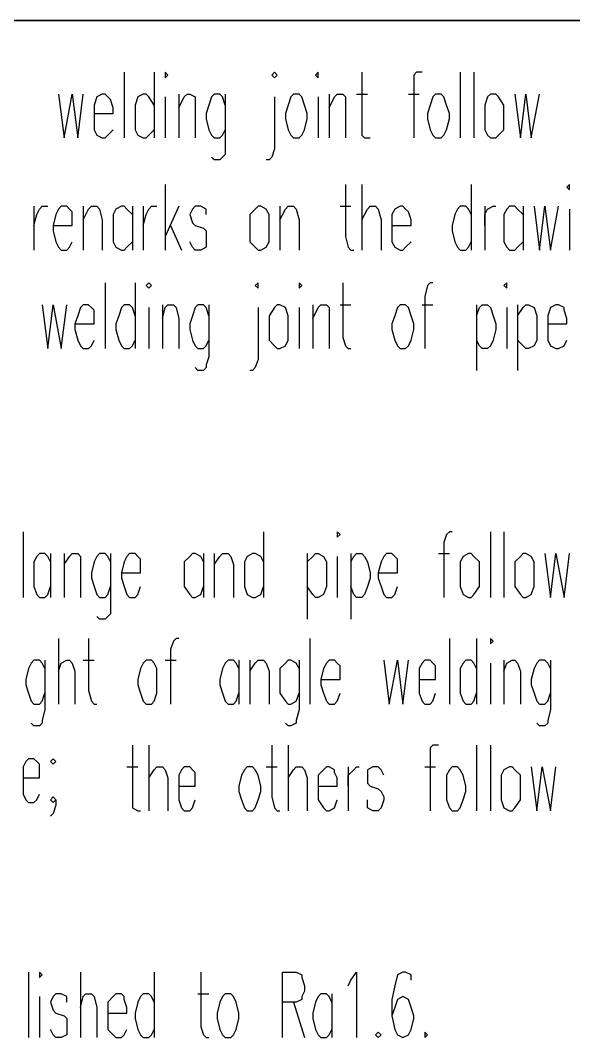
# Model space of a CAD drawing. Extents: x 0.28 to 3.47, y 0.29 to 4.81.
# Drawn here: x 3.136 to 3.271, y 4.292 to 4.54 of the extents above; entities that cross this region are included whole.
import ezdxf

# ---------------------------------------------------------------- set-up
doc = ezdxf.new("R2010")
doc.units = 0
doc.header["$MEASUREMENT"] = 0
doc.linetypes.add('AUSGEZOGEN', pattern=[0])
doc.layers.get('0').update_dxf_attribs({"linetype": 'AUSGEZOGEN'})

msp = doc.modelspace()

# ---------------------------------------------------------------- linework, layer by layer
for points in [[(2.93667, 4.54), (3.42067, 4.54), (3.42067, 4.54), (2.93667, 4.54), (2.93667, 4.54)], [(3.16133, 4.52733), (3.16133, 4.51133)], [(3.16867, 4.52733), (3.16867, 4.51133)], [(3.17133, 4.52667), (3.17133, 4.526), (3.17133, 4.526), (3.172, 4.52667), (3.172, 4.52667), (3.17133, 4.52733), (3.17133, 4.52733), (3.17133, 4.52667), (3.17133, 4.52667)], [(3.19733, 4.52667), (3.198, 4.526), (3.198, 4.526), (3.19867, 4.52667), (3.19867, 4.52667), (3.198, 4.52733), (3.198, 4.52733), (3.19733, 4.52667), (3.19733, 4.52667)], [(3.208, 4.52667), (3.20867, 4.526), (3.20867, 4.526), (3.20867, 4.52733), (3.20867, 4.52733), (3.208, 4.52667), (3.208, 4.52667)], [(3.21933, 4.52733), (3.21933, 4.512), (3.21933, 4.512), (3.22, 4.51133), (3.22, 4.51133), (3.22133, 4.51133)], [(3.234, 4.52733), (3.23267, 4.52733), (3.23267, 4.52733), (3.232, 4.52667), (3.232, 4.52667), (3.232, 4.51133)], [(3.24333, 4.52733), (3.24333, 4.51133)], [(3.24667, 4.52733), (3.24667, 4.51133)], [(3.14533, 4.522), (3.14667, 4.51133), (3.14667, 4.51133), (3.14867, 4.522), (3.14867, 4.522), (3.15, 4.51133), (3.15, 4.51133), (3.15133, 4.522)], [(3.154, 4.51733), (3.15867, 4.51733), (3.15867, 4.51733), (3.15867, 4.51867), (3.15867, 4.51867), (3.158, 4.52067), (3.158, 4.52067), (3.15733, 4.52133), (3.15733, 4.52133), (3.15667, 4.522), (3.15667, 4.522), (3.156, 4.522), (3.156, 4.522), (3.15467, 4.52133), (3.15467, 4.52133), (3.154, 4.51933), (3.154, 4.51933), (3.154, 4.51333), (3.154, 4.51333), (3.15467, 4.512), (3.15467, 4.512), (3.156, 4.51133), (3.156, 4.51133), (3.15667, 4.51133), (3.15667, 4.51133), (3.15733, 4.512), (3.15733, 4.512), (3.15867, 4.51333)], [(3.16867, 4.51933), (3.16733, 4.52133), (3.16733, 4.52133), (3.16667, 4.522), (3.16667, 4.522), (3.166, 4.522), (3.166, 4.522), (3.16467, 4.52133), (3.16467, 4.52133), (3.164, 4.51933), (3.164, 4.51933), (3.164, 4.51333), (3.164, 4.51333), (3.16467, 4.512), (3.16467, 4.512), (3.166, 4.51133), (3.166, 4.51133), (3.16667, 4.51133), (3.16667, 4.51133), (3.16733, 4.512), (3.16733, 4.512), (3.16867, 4.51333)], [(3.17133, 4.52133), (3.17133, 4.51133)], [(3.17467, 4.522), (3.17467, 4.51133)], [(3.17467, 4.51867), (3.176, 4.52133), (3.176, 4.52133), (3.17667, 4.522), (3.17667, 4.522), (3.17733, 4.522), (3.17733, 4.522), (3.17867, 4.52133), (3.17867, 4.52133), (3.17867, 4.51133)], [(3.186, 4.51933), (3.18533, 4.52133), (3.18533, 4.52133), (3.18467, 4.522), (3.18467, 4.522), (3.18333, 4.522), (3.18333, 4.522), (3.18267, 4.52133), (3.18267, 4.52133), (3.182, 4.51933), (3.182, 4.51933), (3.18133, 4.51733), (3.18133, 4.51733), (3.18133, 4.516), (3.18133, 4.516), (3.182, 4.51333), (3.182, 4.51333), (3.18267, 4.512), (3.18267, 4.512), (3.18333, 4.51133), (3.18333, 4.51133), (3.18467, 4.51133), (3.18467, 4.51133), (3.18533, 4.512), (3.18533, 4.512), (3.186, 4.51333)], [(3.186, 4.522), (3.186, 4.50733), (3.186, 4.50733), (3.18533, 4.50667), (3.18533, 4.50667), (3.18467, 4.506), (3.18467, 4.506), (3.18333, 4.506), (3.18333, 4.506), (3.18267, 4.50667)], [(3.198, 4.52133), (3.198, 4.50867), (3.198, 4.50867), (3.19733, 4.50667), (3.19733, 4.50667), (3.19667, 4.506), (3.19667, 4.506), (3.196, 4.506)], [(3.20267, 4.522), (3.202, 4.52133), (3.202, 4.52133), (3.20133, 4.51933), (3.20133, 4.51933), (3.20067, 4.51733), (3.20067, 4.51733), (3.20067, 4.516), (3.20067, 4.516), (3.20133, 4.51333), (3.20133, 4.51333), (3.202, 4.512), (3.202, 4.512), (3.20267, 4.51133), (3.20267, 4.51133), (3.204, 4.51133), (3.204, 4.51133), (3.20467, 4.512), (3.20467, 4.512), (3.20533, 4.51333), (3.20533, 4.51333), (3.206, 4.516), (3.206, 4.516), (3.206, 4.51733), (3.206, 4.51733), (3.20533, 4.51933), (3.20533, 4.51933), (3.20467, 4.52133), (3.20467, 4.52133), (3.204, 4.522), (3.204, 4.522), (3.20267, 4.522), (3.20267, 4.522)], [(3.20867, 4.52133), (3.20867, 4.51133)], [(3.21133, 4.522), (3.21133, 4.51133)], [(3.21133, 4.51867), (3.21267, 4.52133), (3.21267, 4.52133), (3.21333, 4.522), (3.21333, 4.522), (3.21467, 4.522), (3.21467, 4.522), (3.21533, 4.52133), (3.21533, 4.52133), (3.21533, 4.51133)], [(3.218, 4.522), (3.22067, 4.522)], [(3.23067, 4.522), (3.23333, 4.522)], [(3.23733, 4.522), (3.23667, 4.52133), (3.23667, 4.52133), (3.236, 4.51933), (3.236, 4.51933), (3.23533, 4.51733), (3.23533, 4.51733), (3.23533, 4.516), (3.23533, 4.516), (3.236, 4.51333), (3.236, 4.51333), (3.23667, 4.512), (3.23667, 4.512), (3.23733, 4.51133), (3.23733, 4.51133), (3.23867, 4.51133), (3.23867, 4.51133), (3.23933, 4.512), (3.23933, 4.512), (3.24, 4.51333), (3.24, 4.51333), (3.24067, 4.516), (3.24067, 4.516), (3.24067, 4.51733), (3.24067, 4.51733), (3.24, 4.51933), (3.24, 4.51933), (3.23933, 4.52133), (3.23933, 4.52133), (3.23867, 4.522), (3.23867, 4.522), (3.23733, 4.522), (3.23733, 4.522)], [(3.25067, 4.522), (3.25, 4.52133), (3.25, 4.52133), (3.24933, 4.51933), (3.24933, 4.51933), (3.24933, 4.51333), (3.24933, 4.51333), (3.25, 4.512), (3.25, 4.512), (3.25067, 4.51133), (3.25067, 4.51133), (3.252, 4.51133), (3.252, 4.51133), (3.25267, 4.512), (3.25267, 4.512), (3.254, 4.51333), (3.254, 4.51333), (3.254, 4.51933), (3.254, 4.51933), (3.25267, 4.52133), (3.25267, 4.52133), (3.252, 4.522), (3.252, 4.522), (3.25067, 4.522), (3.25067, 4.522)], [(3.25667, 4.522), (3.258, 4.51133), (3.258, 4.51133), (3.25933, 4.522), (3.25933, 4.522), (3.26067, 4.51133), (3.26067, 4.51133), (3.26267, 4.522)], [(3.17133, 4.5), (3.17133, 4.484)], [(3.21533, 4.5), (3.21533, 4.48733), (3.21533, 4.48733), (3.216, 4.48467), (3.216, 4.48467), (3.21667, 4.484), (3.21667, 4.484), (3.21733, 4.484)], [(3.21933, 4.5), (3.21933, 4.484)], [(3.246, 4.5), (3.246, 4.484)], [(3.26933, 4.49933), (3.27, 4.49867), (3.27, 4.49867), (3.27, 4.5), (3.27, 4.5), (3.26933, 4.49933), (3.26933, 4.49933)], [(3.13933, 4.49467), (3.13933, 4.484)], [(3.13933, 4.49), (3.14, 4.49267), (3.14, 4.49267), (3.14067, 4.494), (3.14067, 4.494), (3.14133, 4.49467), (3.14133, 4.49467), (3.14267, 4.49467)], [(3.144, 4.49), (3.14867, 4.49), (3.14867, 4.49), (3.14867, 4.49133), (3.14867, 4.49133), (3.14867, 4.49333), (3.14867, 4.49333), (3.148, 4.494), (3.148, 4.494), (3.14733, 4.49467), (3.14733, 4.49467), (3.146, 4.49467), (3.146, 4.49467), (3.14533, 4.494), (3.14533, 4.494), (3.14467, 4.49267), (3.14467, 4.49267), (3.144, 4.49), (3.144, 4.49), (3.144, 4.48867), (3.144, 4.48867), (3.14467, 4.486), (3.14467, 4.486), (3.14533, 4.48467), (3.14533, 4.48467), (3.146, 4.484), (3.146, 4.484), (3.14733, 4.484), (3.14733, 4.484), (3.148, 4.48467), (3.148, 4.48467), (3.14867, 4.486)], [(3.15133, 4.49467), (3.15133, 4.484)], [(3.15133, 4.49133), (3.15267, 4.494), (3.15267, 4.494), (3.15333, 4.49467), (3.15333, 4.49467), (3.15467, 4.49467), (3.15467, 4.49467), (3.15533, 4.494), (3.15533, 4.494), (3.156, 4.49133), (3.156, 4.49133), (3.156, 4.484)], [(3.16333, 4.49267), (3.162, 4.494), (3.162, 4.494), (3.16133, 4.49467), (3.16133, 4.49467), (3.16067, 4.49467), (3.16067, 4.49467), (3.15933, 4.494), (3.15933, 4.494), (3.15867, 4.49267), (3.15867, 4.49267), (3.15867, 4.486), (3.15867, 4.486), (3.15933, 4.48467), (3.15933, 4.48467), (3.16067, 4.484), (3.16067, 4.484), (3.16133, 4.484), (3.16133, 4.484), (3.162, 4.48467), (3.162, 4.48467), (3.16333, 4.486)], [(3.16333, 4.49467), (3.16333, 4.484)], [(3.166, 4.49467), (3.166, 4.484)], [(3.166, 4.49), (3.16667, 4.49267), (3.16667, 4.49267), (3.16733, 4.494), (3.16733, 4.494), (3.168, 4.49467), (3.168, 4.49467), (3.16933, 4.49467)], [(3.17467, 4.49467), (3.17133, 4.48733)], [(3.18133, 4.49267), (3.18133, 4.494), (3.18133, 4.494), (3.18, 4.49467), (3.18, 4.49467), (3.17867, 4.49467), (3.17867, 4.49467), (3.178, 4.494), (3.178, 4.494), (3.17733, 4.49267), (3.17733, 4.49267), (3.178, 4.49067), (3.178, 4.49067), (3.17867, 4.49), (3.17867, 4.49), (3.18067, 4.48933), (3.18067, 4.48933), (3.18133, 4.48867), (3.18133, 4.48867), (3.18133, 4.48467), (3.18133, 4.48467), (3.18, 4.484), (3.18, 4.484), (3.17867, 4.484), (3.17867, 4.484), (3.178, 4.48467), (3.178, 4.48467), (3.17733, 4.486)], [(3.194, 4.49467), (3.19333, 4.494), (3.19333, 4.494), (3.192, 4.49267), (3.192, 4.49267), (3.192, 4.486), (3.192, 4.486), (3.19333, 4.48467), (3.19333, 4.48467), (3.194, 4.484), (3.194, 4.484), (3.19467, 4.484), (3.19467, 4.484), (3.196, 4.48467), (3.196, 4.48467), (3.19667, 4.486), (3.19667, 4.486), (3.19667, 4.49267), (3.19667, 4.49267), (3.196, 4.494), (3.196, 4.494), (3.19467, 4.49467), (3.19467, 4.49467), (3.194, 4.49467), (3.194, 4.49467)], [(3.19933, 4.49467), (3.19933, 4.484)], [(3.19933, 4.49133), (3.20067, 4.494), (3.20067, 4.494), (3.20133, 4.49467), (3.20133, 4.49467), (3.20267, 4.49467), (3.20267, 4.49467), (3.20333, 4.494), (3.20333, 4.494), (3.204, 4.49133), (3.204, 4.49133), (3.204, 4.484)], [(3.214, 4.49467), (3.21667, 4.49467)], [(3.21933, 4.49133), (3.22067, 4.494), (3.22067, 4.494), (3.22133, 4.49467), (3.22133, 4.49467), (3.22267, 4.49467), (3.22267, 4.49467), (3.22333, 4.494), (3.22333, 4.494), (3.224, 4.49133), (3.224, 4.49133), (3.224, 4.484)], [(3.22667, 4.49), (3.23133, 4.49), (3.23133, 4.49), (3.23133, 4.49133), (3.23133, 4.49133), (3.23067, 4.49333), (3.23067, 4.49333), (3.23, 4.494), (3.23, 4.494), (3.22933, 4.49467), (3.22933, 4.49467), (3.22867, 4.49467), (3.22867, 4.49467), (3.22733, 4.494), (3.22733, 4.494), (3.22667, 4.49267), (3.22667, 4.49267), (3.22667, 4.486), (3.22667, 4.486), (3.22733, 4.48467), (3.22733, 4.48467), (3.22867, 4.484), (3.22867, 4.484), (3.22933, 4.484), (3.22933, 4.484), (3.23, 4.48467), (3.23, 4.48467), (3.23133, 4.486)], [(3.246, 4.49267), (3.24533, 4.494), (3.24533, 4.494), (3.24467, 4.49467), (3.24467, 4.49467), (3.24333, 4.49467), (3.24333, 4.49467), (3.24267, 4.494), (3.24267, 4.494), (3.242, 4.49267), (3.242, 4.49267), (3.24133, 4.49), (3.24133, 4.49), (3.24133, 4.48867), (3.24133, 4.48867), (3.242, 4.486), (3.242, 4.486), (3.24267, 4.48467), (3.24267, 4.48467), (3.24333, 4.484), (3.24333, 4.484), (3.24467, 4.484), (3.24467, 4.484), (3.24533, 4.48467), (3.24533, 4.48467), (3.246, 4.486)], [(3.24933, 4.49467), (3.24933, 4.484)], [(3.24933, 4.49), (3.24933, 4.49267), (3.24933, 4.49267), (3.25, 4.494), (3.25, 4.494), (3.25133, 4.49467), (3.25133, 4.49467), (3.252, 4.49467)], [(3.25867, 4.49267), (3.25733, 4.494), (3.25733, 4.494), (3.25667, 4.49467), (3.25667, 4.49467), (3.25533, 4.49467), (3.25533, 4.49467), (3.25467, 4.494), (3.25467, 4.494), (3.254, 4.49267), (3.254, 4.49267), (3.254, 4.486), (3.254, 4.486), (3.25467, 4.48467), (3.25467, 4.48467), (3.25533, 4.484), (3.25533, 4.484), (3.25667, 4.484), (3.25667, 4.484), (3.25733, 4.48467), (3.25733, 4.48467), (3.25867, 4.486)], [(3.25867, 4.49467), (3.25867, 4.484)], [(3.26133, 4.49467), (3.26267, 4.484), (3.26267, 4.484), (3.264, 4.49467), (3.264, 4.49467), (3.26533, 4.484), (3.26533, 4.484), (3.26733, 4.49467)], [(3.27, 4.494), (3.27, 4.484)], [(3.17267, 4.49), (3.17533, 4.484)], [(3.15667, 4.476), (3.15667, 4.46)], [(3.164, 4.476), (3.164, 4.46)], [(3.16667, 4.47533), (3.16733, 4.47467), (3.16733, 4.47467), (3.168, 4.47533), (3.168, 4.47533), (3.16733, 4.476), (3.16733, 4.476), (3.16667, 4.47533), (3.16667, 4.47533)], [(3.19333, 4.47533), (3.194, 4.47467), (3.194, 4.47467), (3.194, 4.476), (3.194, 4.476), (3.19333, 4.47533), (3.19333, 4.47533)], [(3.204, 4.47533), (3.204, 4.47467), (3.204, 4.47467), (3.20467, 4.47533), (3.20467, 4.47533), (3.204, 4.476), (3.204, 4.476), (3.204, 4.47533), (3.204, 4.47533)], [(3.21467, 4.476), (3.21467, 4.46267), (3.21467, 4.46267), (3.21533, 4.46067), (3.21533, 4.46067), (3.216, 4.46), (3.216, 4.46), (3.21667, 4.46)], [(3.23667, 4.476), (3.236, 4.476), (3.236, 4.476), (3.23533, 4.47533), (3.23533, 4.47533), (3.23467, 4.47267), (3.23467, 4.47267), (3.23467, 4.46)], [(3.254, 4.47533), (3.25467, 4.47467), (3.25467, 4.47467), (3.25467, 4.476), (3.25467, 4.476), (3.254, 4.47533), (3.254, 4.47533)], [(3.14133, 4.47067), (3.14267, 4.46), (3.14267, 4.46), (3.144, 4.47067), (3.144, 4.47067), (3.146, 4.46), (3.146, 4.46), (3.14733, 4.47067)], [(3.14933, 4.466), (3.154, 4.466), (3.154, 4.466), (3.154, 4.46733), (3.154, 4.46733), (3.154, 4.46933), (3.154, 4.46933), (3.15333, 4.47), (3.15333, 4.47), (3.15267, 4.47067), (3.15267, 4.47067), (3.15133, 4.47067), (3.15133, 4.47067), (3.15067, 4.47), (3.15067, 4.47), (3.15, 4.468), (3.15, 4.468), (3.14933, 4.466), (3.14933, 4.466), (3.14933, 4.46467), (3.14933, 4.46467), (3.15, 4.462), (3.15, 4.462), (3.15067, 4.46067), (3.15067, 4.46067), (3.15133, 4.46), (3.15133, 4.46), (3.15267, 4.46), (3.15267, 4.46), (3.15333, 4.46067), (3.15333, 4.46067), (3.154, 4.462)], [(3.164, 4.468), (3.16333, 4.47), (3.16333, 4.47), (3.16267, 4.47067), (3.16267, 4.47067), (3.16133, 4.47067), (3.16133, 4.47067), (3.16067, 4.47), (3.16067, 4.47), (3.16, 4.468), (3.16, 4.468), (3.15933, 4.466), (3.15933, 4.466), (3.15933, 4.46467), (3.15933, 4.46467), (3.16, 4.462), (3.16, 4.462), (3.16067, 4.46067), (3.16067, 4.46067), (3.16133, 4.46), (3.16133, 4.46), (3.16267, 4.46), (3.16267, 4.46), (3.16333, 4.46067), (3.16333, 4.46067), (3.164, 4.462)], [(3.16733, 4.47), (3.16733, 4.46)], [(3.17067, 4.47067), (3.17067, 4.46)], [(3.17067, 4.46733), (3.17133, 4.47), (3.17133, 4.47), (3.172, 4.47067), (3.172, 4.47067), (3.17333, 4.47067), (3.17333, 4.47067), (3.174, 4.47), (3.174, 4.47), (3.17467, 4.46733), (3.17467, 4.46733), (3.17467, 4.46)], [(3.182, 4.468), (3.18133, 4.47), (3.18133, 4.47), (3.18067, 4.47067), (3.18067, 4.47067), (3.17933, 4.47067), (3.17933, 4.47067), (3.17867, 4.47), (3.17867, 4.47), (3.178, 4.468), (3.178, 4.468), (3.17733, 4.466), (3.17733, 4.466), (3.17733, 4.46467), (3.17733, 4.46467), (3.178, 4.462), (3.178, 4.462), (3.17867, 4.46067), (3.17867, 4.46067), (3.17933, 4.46), (3.17933, 4.46), (3.18067, 4.46), (3.18067, 4.46), (3.18133, 4.46067), (3.18133, 4.46067), (3.182, 4.462)], [(3.182, 4.47067), (3.182, 4.458), (3.182, 4.458), (3.18133, 4.456), (3.18133, 4.456), (3.18133, 4.45533), (3.18133, 4.45533), (3.18067, 4.45467), (3.18067, 4.45467), (3.17933, 4.45467), (3.17933, 4.45467), (3.17867, 4.45533)], [(3.194, 4.47), (3.194, 4.45733), (3.194, 4.45733), (3.19333, 4.45533), (3.19333, 4.45533), (3.19267, 4.45467), (3.19267, 4.45467), (3.192, 4.45467)], [(3.19867, 4.47067), (3.198, 4.47), (3.198, 4.47), (3.19667, 4.468), (3.19667, 4.468), (3.19667, 4.462), (3.19667, 4.462), (3.198, 4.46067), (3.198, 4.46067), (3.19867, 4.46), (3.19867, 4.46), (3.19933, 4.46), (3.19933, 4.46), (3.20067, 4.46067), (3.20067, 4.46067), (3.20133, 4.462), (3.20133, 4.462), (3.20133, 4.468), (3.20133, 4.468), (3.20067, 4.47), (3.20067, 4.47), (3.19933, 4.47067), (3.19933, 4.47067), (3.19867, 4.47067), (3.19867, 4.47067)], [(3.204, 4.47), (3.204, 4.46)], [(3.20733, 4.47067), (3.20733, 4.46)], [(3.20733, 4.46733), (3.20867, 4.47), (3.20867, 4.47), (3.20933, 4.47067), (3.20933, 4.47067), (3.21067, 4.47067), (3.21067, 4.47067), (3.21133, 4.47), (3.21133, 4.47), (3.21133, 4.46)], [(3.214, 4.47067), (3.21667, 4.47067)], [(3.22867, 4.47067), (3.228, 4.47), (3.228, 4.47), (3.22733, 4.468), (3.22733, 4.468), (3.22667, 4.466), (3.22667, 4.466), (3.22667, 4.46467), (3.22667, 4.46467), (3.22733, 4.462), (3.22733, 4.462), (3.228, 4.46067), (3.228, 4.46067), (3.22867, 4.46), (3.22867, 4.46), (3.23, 4.46), (3.23, 4.46), (3.23067, 4.46067), (3.23067, 4.46067), (3.23133, 4.462), (3.23133, 4.462), (3.232, 4.46467), (3.232, 4.46467), (3.232, 4.466), (3.232, 4.466), (3.23133, 4.468), (3.23133, 4.468), (3.23067, 4.47), (3.23067, 4.47), (3.23, 4.47067), (3.23, 4.47067), (3.22867, 4.47067), (3.22867, 4.47067)], [(3.234, 4.47067), (3.23667, 4.47067)], [(3.24733, 4.47067), (3.24733, 4.45467)], [(3.24733, 4.468), (3.248, 4.47), (3.248, 4.47), (3.24867, 4.47067), (3.24867, 4.47067), (3.25, 4.47067), (3.25, 4.47067), (3.25067, 4.47), (3.25067, 4.47), (3.25133, 4.468), (3.25133, 4.468), (3.252, 4.466), (3.252, 4.466), (3.252, 4.46467), (3.252, 4.46467), (3.25133, 4.462), (3.25133, 4.462), (3.25067, 4.46067), (3.25067, 4.46067), (3.25, 4.46), (3.25, 4.46), (3.24867, 4.46), (3.24867, 4.46), (3.248, 4.46067), (3.248, 4.46067), (3.24733, 4.462)], [(3.25467, 4.47), (3.25467, 4.46)], [(3.25733, 4.47067), (3.25733, 4.45467)], [(3.25733, 4.468), (3.25867, 4.47), (3.25867, 4.47), (3.25933, 4.47067), (3.25933, 4.47067), (3.26, 4.47067), (3.26, 4.47067), (3.26133, 4.47), (3.26133, 4.47), (3.262, 4.468), (3.262, 4.468), (3.262, 4.462), (3.262, 4.462), (3.26133, 4.46067), (3.26133, 4.46067), (3.26, 4.46), (3.26, 4.46), (3.25933, 4.46), (3.25933, 4.46), (3.25867, 4.46067), (3.25867, 4.46067), (3.25733, 4.462)], [(3.26467, 4.466), (3.26933, 4.466), (3.26933, 4.466), (3.26933, 4.46733), (3.26933, 4.46733), (3.26867, 4.46933), (3.26867, 4.46933), (3.26867, 4.47), (3.26867, 4.47), (3.26733, 4.47067), (3.26733, 4.47067), (3.26667, 4.47067), (3.26667, 4.47067), (3.26533, 4.47), (3.26533, 4.47), (3.26467, 4.468), (3.26467, 4.468), (3.26467, 4.462), (3.26467, 4.462), (3.26533, 4.46067), (3.26533, 4.46067), (3.26667, 4.46), (3.26667, 4.46), (3.26733, 4.46), (3.26733, 4.46), (3.26867, 4.46067), (3.26867, 4.46067), (3.26933, 4.462)], [(3.13667, 4.41533), (3.13667, 4.39933)], [(3.19533, 4.41533), (3.19533, 4.39933)], [(3.21333, 4.41467), (3.21333, 4.414), (3.21333, 4.414), (3.214, 4.41467), (3.214, 4.41467), (3.21333, 4.41533), (3.21333, 4.41533), (3.21333, 4.41467), (3.21333, 4.41467)], [(3.24133, 4.41533), (3.24067, 4.41533), (3.24067, 4.41533), (3.24, 4.41467), (3.24, 4.41467), (3.23933, 4.41267), (3.23933, 4.41267), (3.23933, 4.39933)], [(3.25067, 4.41533), (3.25067, 4.39933)], [(3.254, 4.41533), (3.254, 4.39933)], [(3.14333, 4.408), (3.14267, 4.40933), (3.14267, 4.40933), (3.142, 4.41), (3.142, 4.41), (3.14067, 4.41), (3.14067, 4.41), (3.14, 4.40933), (3.14, 4.40933), (3.13933, 4.408), (3.13933, 4.408), (3.13933, 4.402), (3.13933, 4.402), (3.14, 4.4), (3.14, 4.4), (3.14067, 4.39933), (3.14067, 4.39933), (3.142, 4.39933), (3.142, 4.39933), (3.14267, 4.4), (3.14267, 4.4), (3.14333, 4.402)], [(3.14333, 4.41), (3.14333, 4.39933)], [(3.14667, 4.41), (3.14667, 4.39933)], [(3.14667, 4.40733), (3.148, 4.40933), (3.148, 4.40933), (3.14867, 4.41), (3.14867, 4.41), (3.15, 4.41), (3.15, 4.41), (3.15067, 4.40933), (3.15067, 4.40933), (3.15067, 4.39933)], [(3.158, 4.408), (3.15733, 4.40933), (3.15733, 4.40933), (3.15667, 4.41), (3.15667, 4.41), (3.15533, 4.41), (3.15533, 4.41), (3.15467, 4.40933), (3.15467, 4.40933), (3.154, 4.408), (3.154, 4.408), (3.15333, 4.40533), (3.15333, 4.40533), (3.15333, 4.404), (3.15333, 4.404), (3.154, 4.402), (3.154, 4.402), (3.15467, 4.4), (3.15467, 4.4), (3.15533, 4.39933), (3.15533, 4.39933), (3.15667, 4.39933), (3.15667, 4.39933), (3.15733, 4.4), (3.15733, 4.4), (3.158, 4.402)], [(3.158, 4.41), (3.158, 4.39533), (3.158, 4.39533), (3.15733, 4.39467), (3.15733, 4.39467), (3.15667, 4.394), (3.15667, 4.394), (3.15533, 4.394), (3.15533, 4.394), (3.15467, 4.39467)], [(3.16067, 4.40533), (3.16533, 4.40533), (3.16533, 4.40533), (3.16533, 4.40733), (3.16533, 4.40733), (3.16533, 4.40867), (3.16533, 4.40867), (3.16467, 4.40933), (3.16467, 4.40933), (3.164, 4.41), (3.164, 4.41), (3.16267, 4.41), (3.16267, 4.41), (3.162, 4.40933), (3.162, 4.40933), (3.16133, 4.408), (3.16133, 4.408), (3.16067, 4.40533), (3.16067, 4.40533), (3.16067, 4.404), (3.16067, 4.404), (3.16133, 4.402), (3.16133, 4.402), (3.162, 4.4), (3.162, 4.4), (3.16267, 4.39933), (3.16267, 4.39933), (3.164, 4.39933), (3.164, 4.39933), (3.16467, 4.4), (3.16467, 4.4), (3.16533, 4.402)], [(3.18067, 4.408), (3.18, 4.40933), (3.18, 4.40933), (3.17867, 4.41), (3.17867, 4.41), (3.178, 4.41), (3.178, 4.41), (3.17733, 4.40933), (3.17733, 4.40933), (3.176, 4.408), (3.176, 4.408), (3.176, 4.402), (3.176, 4.402), (3.17733, 4.4), (3.17733, 4.4), (3.178, 4.39933), (3.178, 4.39933), (3.17867, 4.39933), (3.17867, 4.39933), (3.18, 4.4), (3.18, 4.4), (3.18067, 4.402)], [(3.18067, 4.41), (3.18067, 4.39933)], [(3.18333, 4.41), (3.18333, 4.39933)], [(3.18333, 4.40733), (3.18467, 4.40933), (3.18467, 4.40933), (3.18533, 4.41), (3.18533, 4.41), (3.18667, 4.41), (3.18667, 4.41), (3.18733, 4.40933), (3.18733, 4.40933), (3.188, 4.40733), (3.188, 4.40733), (3.188, 4.39933)], [(3.19533, 4.408), (3.19467, 4.40933), (3.19467, 4.40933), (3.19333, 4.41), (3.19333, 4.41), (3.19267, 4.41), (3.19267, 4.41), (3.19133, 4.40933), (3.19133, 4.40933), (3.19067, 4.408), (3.19067, 4.408), (3.19067, 4.402), (3.19067, 4.402), (3.19133, 4.4), (3.19133, 4.4), (3.19267, 4.39933), (3.19267, 4.39933), (3.19333, 4.39933), (3.19333, 4.39933), (3.19467, 4.4), (3.19467, 4.4), (3.19533, 4.402)], [(3.206, 4.41), (3.206, 4.394)], [(3.206, 4.408), (3.20733, 4.40933), (3.20733, 4.40933), (3.208, 4.41), (3.208, 4.41), (3.20867, 4.41), (3.20867, 4.41), (3.21, 4.40933), (3.21, 4.40933), (3.21067, 4.408), (3.21067, 4.408), (3.21067, 4.402), (3.21067, 4.402), (3.21, 4.4), (3.21, 4.4), (3.20867, 4.39933), (3.20867, 4.39933), (3.208, 4.39933), (3.208, 4.39933), (3.20733, 4.4), (3.20733, 4.4), (3.206, 4.402)], [(3.21667, 4.41), (3.21667, 4.394)], [(3.21667, 4.408), (3.21733, 4.40933), (3.21733, 4.40933), (3.218, 4.41), (3.218, 4.41), (3.21933, 4.41), (3.21933, 4.41), (3.22, 4.40933), (3.22, 4.40933), (3.22067, 4.408), (3.22067, 4.408), (3.22133, 4.40533), (3.22133, 4.40533), (3.22133, 4.404), (3.22133, 4.404), (3.22067, 4.402), (3.22067, 4.402), (3.22, 4.4), (3.22, 4.4), (3.21933, 4.39933), (3.21933, 4.39933), (3.218, 4.39933), (3.218, 4.39933), (3.21733, 4.4), (3.21733, 4.4), (3.21667, 4.402)], [(3.22333, 4.40533), (3.228, 4.40533), (3.228, 4.40533), (3.228, 4.40733), (3.228, 4.40733), (3.228, 4.40867), (3.228, 4.40867), (3.22733, 4.40933), (3.22733, 4.40933), (3.22667, 4.41), (3.22667, 4.41), (3.22533, 4.41), (3.22533, 4.41), (3.22467, 4.40933), (3.22467, 4.40933), (3.224, 4.408), (3.224, 4.408), (3.22333, 4.40533), (3.22333, 4.40533), (3.22333, 4.404), (3.22333, 4.404), (3.224, 4.402), (3.224, 4.402), (3.22467, 4.4), (3.22467, 4.4), (3.22533, 4.39933), (3.22533, 4.39933), (3.22667, 4.39933), (3.22667, 4.39933), (3.22733, 4.4), (3.22733, 4.4), (3.228, 4.402)], [(3.238, 4.41), (3.24067, 4.41)], [(3.24533, 4.41), (3.244, 4.40933), (3.244, 4.40933), (3.24333, 4.408), (3.24333, 4.408), (3.24333, 4.402), (3.24333, 4.402), (3.244, 4.4), (3.244, 4.4), (3.24533, 4.39933), (3.24533, 4.39933), (3.246, 4.39933), (3.246, 4.39933), (3.24667, 4.4), (3.24667, 4.4), (3.248, 4.402), (3.248, 4.402), (3.248, 4.408), (3.248, 4.408), (3.24667, 4.40933), (3.24667, 4.40933), (3.246, 4.41), (3.246, 4.41), (3.24533, 4.41), (3.24533, 4.41)], [(3.25867, 4.41), (3.258, 4.40933), (3.258, 4.40933), (3.25667, 4.408), (3.25667, 4.408), (3.25667, 4.402), (3.25667, 4.402), (3.258, 4.4), (3.258, 4.4), (3.25867, 4.39933), (3.25867, 4.39933), (3.25933, 4.39933), (3.25933, 4.39933), (3.26067, 4.4), (3.26067, 4.4), (3.26133, 4.402), (3.26133, 4.402), (3.26133, 4.408), (3.26133, 4.408), (3.26067, 4.40933), (3.26067, 4.40933), (3.25933, 4.41), (3.25933, 4.41), (3.25867, 4.41), (3.25867, 4.41)], [(3.264, 4.41), (3.26533, 4.39933), (3.26533, 4.39933), (3.26667, 4.41), (3.26667, 4.41), (3.26867, 4.39933), (3.26867, 4.39933), (3.27, 4.41)], [(3.21333, 4.40933), (3.21333, 4.39933)], [(3.14533, 4.38933), (3.14533, 4.37333)], [(3.15267, 4.38933), (3.15267, 4.37667), (3.15267, 4.37667), (3.15333, 4.374), (3.15333, 4.374), (3.154, 4.37333), (3.154, 4.37333), (3.15467, 4.37333)], [(3.17467, 4.38933), (3.174, 4.38933), (3.174, 4.38933), (3.17333, 4.38867), (3.17333, 4.38867), (3.17267, 4.38667), (3.17267, 4.38667), (3.17267, 4.37333)], [(3.20667, 4.38933), (3.20667, 4.37333)], [(3.24067, 4.38933), (3.24067, 4.37333)], [(3.24733, 4.38933), (3.24733, 4.37333)], [(3.25067, 4.38867), (3.25067, 4.388), (3.25067, 4.388), (3.25133, 4.38867), (3.25133, 4.38867), (3.25067, 4.38933), (3.25067, 4.38933), (3.25067, 4.38867), (3.25067, 4.38867)], [(3.142, 4.382), (3.14133, 4.38333), (3.14133, 4.38333), (3.14067, 4.384), (3.14067, 4.384), (3.13933, 4.384), (3.13933, 4.384), (3.13867, 4.38333), (3.13867, 4.38333), (3.138, 4.382), (3.138, 4.382), (3.13733, 4.37933), (3.13733, 4.37933), (3.13733, 4.378), (3.13733, 4.378), (3.138, 4.376), (3.138, 4.376), (3.13867, 4.374), (3.13867, 4.374), (3.13933, 4.37333), (3.13933, 4.37333), (3.14067, 4.37333), (3.14067, 4.37333), (3.14133, 4.374), (3.14133, 4.374), (3.142, 4.376)], [(3.142, 4.384), (3.142, 4.372), (3.142, 4.372), (3.14133, 4.36933), (3.14133, 4.36933), (3.14133, 4.36867), (3.14133, 4.36867), (3.14067, 4.368), (3.14067, 4.368), (3.13933, 4.368), (3.13933, 4.368), (3.13867, 4.36867)], [(3.14533, 4.38133), (3.146, 4.38333), (3.146, 4.38333), (3.14733, 4.384), (3.14733, 4.384), (3.148, 4.384), (3.148, 4.384), (3.14867, 4.38333), (3.14867, 4.38333), (3.14933, 4.38133), (3.14933, 4.38133), (3.14933, 4.37333)], [(3.15133, 4.384), (3.154, 4.384)], [(3.16667, 4.384), (3.166, 4.38333), (3.166, 4.38333), (3.16533, 4.382), (3.16533, 4.382), (3.16467, 4.37933), (3.16467, 4.37933), (3.16467, 4.378), (3.16467, 4.378), (3.16533, 4.376), (3.16533, 4.376), (3.166, 4.374), (3.166, 4.374), (3.16667, 4.37333), (3.16667, 4.37333), (3.168, 4.37333), (3.168, 4.37333), (3.16867, 4.374), (3.16867, 4.374), (3.16933, 4.376), (3.16933, 4.376), (3.16933, 4.382), (3.16933, 4.382), (3.16867, 4.38333), (3.16867, 4.38333), (3.168, 4.384), (3.168, 4.384), (3.16667, 4.384), (3.16667, 4.384)], [(3.17133, 4.384), (3.174, 4.384)], [(3.18933, 4.382), (3.18867, 4.38333), (3.18867, 4.38333), (3.188, 4.384), (3.188, 4.384), (3.18667, 4.384), (3.18667, 4.384), (3.186, 4.38333), (3.186, 4.38333), (3.18533, 4.382), (3.18533, 4.382), (3.18467, 4.37933), (3.18467, 4.37933), (3.18467, 4.378), (3.18467, 4.378), (3.18533, 4.376), (3.18533, 4.376), (3.186, 4.374), (3.186, 4.374), (3.18667, 4.37333), (3.18667, 4.37333), (3.188, 4.37333), (3.188, 4.37333), (3.18867, 4.374), (3.18867, 4.374), (3.18933, 4.376)], [(3.18933, 4.384), (3.18933, 4.37333)], [(3.192, 4.384), (3.192, 4.37333)], [(3.192, 4.38133), (3.19333, 4.38333), (3.19333, 4.38333), (3.194, 4.384), (3.194, 4.384), (3.19533, 4.384), (3.19533, 4.384), (3.196, 4.38333), (3.196, 4.38333), (3.19667, 4.38133), (3.19667, 4.38133), (3.19667, 4.37333)], [(3.204, 4.382), (3.20333, 4.38333), (3.20333, 4.38333), (3.202, 4.384), (3.202, 4.384), (3.20133, 4.384), (3.20133, 4.384), (3.20067, 4.38333), (3.20067, 4.38333), (3.19933, 4.382), (3.19933, 4.382), (3.19933, 4.376), (3.19933, 4.376), (3.20067, 4.374), (3.20067, 4.374), (3.20133, 4.37333), (3.20133, 4.37333), (3.202, 4.37333), (3.202, 4.37333), (3.20333, 4.374), (3.20333, 4.374), (3.204, 4.376)], [(3.204, 4.384), (3.204, 4.372), (3.204, 4.372), (3.20333, 4.36933), (3.20333, 4.36933), (3.20333, 4.36867), (3.20333, 4.36867), (3.202, 4.368), (3.202, 4.368), (3.20133, 4.368), (3.20133, 4.368), (3.20067, 4.36867)], [(3.20933, 4.37933), (3.214, 4.37933), (3.214, 4.37933), (3.214, 4.38133), (3.214, 4.38133), (3.214, 4.38267), (3.214, 4.38267), (3.21333, 4.38333), (3.21333, 4.38333), (3.21267, 4.384), (3.21267, 4.384), (3.21133, 4.384), (3.21133, 4.384), (3.21067, 4.38333), (3.21067, 4.38333), (3.21, 4.382), (3.21, 4.382), (3.20933, 4.37933), (3.20933, 4.37933), (3.20933, 4.378), (3.20933, 4.378), (3.21, 4.376), (3.21, 4.376), (3.21067, 4.374), (3.21067, 4.374), (3.21133, 4.37333), (3.21133, 4.37333), (3.21267, 4.37333), (3.21267, 4.37333), (3.21333, 4.374), (3.21333, 4.374), (3.214, 4.376)], [(3.22467, 4.384), (3.226, 4.37333), (3.226, 4.37333), (3.228, 4.384), (3.228, 4.384), (3.22933, 4.37333), (3.22933, 4.37333), (3.23067, 4.384)], [(3.23333, 4.37933), (3.23733, 4.37933), (3.23733, 4.37933), (3.23733, 4.38133), (3.23733, 4.38133), (3.23733, 4.38267), (3.23733, 4.38267), (3.23667, 4.38333), (3.23667, 4.38333), (3.236, 4.384), (3.236, 4.384), (3.23467, 4.384), (3.23467, 4.384), (3.234, 4.38333), (3.234, 4.38333), (3.23333, 4.382), (3.23333, 4.382), (3.23333, 4.376), (3.23333, 4.376), (3.234, 4.374), (3.234, 4.374), (3.23467, 4.37333), (3.23467, 4.37333), (3.236, 4.37333), (3.236, 4.37333), (3.23667, 4.374), (3.23667, 4.374), (3.23733, 4.376)], [(3.24733, 4.382), (3.24667, 4.38333), (3.24667, 4.38333), (3.246, 4.384), (3.246, 4.384), (3.24467, 4.384), (3.24467, 4.384), (3.244, 4.38333), (3.244, 4.38333), (3.24333, 4.382), (3.24333, 4.382), (3.24333, 4.376), (3.24333, 4.376), (3.244, 4.374), (3.244, 4.374), (3.24467, 4.37333), (3.24467, 4.37333), (3.246, 4.37333), (3.246, 4.37333), (3.24667, 4.374), (3.24667, 4.374), (3.24733, 4.376)], [(3.25067, 4.38333), (3.25067, 4.37333)], [(3.254, 4.384), (3.254, 4.37333)], [(3.254, 4.38133), (3.25467, 4.38333), (3.25467, 4.38333), (3.256, 4.384), (3.256, 4.384), (3.25667, 4.384), (3.25667, 4.384), (3.25733, 4.38333), (3.25733, 4.38333), (3.258, 4.38133), (3.258, 4.38133), (3.258, 4.37333)], [(3.26533, 4.382), (3.26467, 4.38333), (3.26467, 4.38333), (3.264, 4.384), (3.264, 4.384), (3.26267, 4.384), (3.26267, 4.384), (3.262, 4.38333), (3.262, 4.38333), (3.26133, 4.382), (3.26133, 4.382), (3.26067, 4.37933), (3.26067, 4.37933), (3.26067, 4.378), (3.26067, 4.378), (3.26133, 4.376), (3.26133, 4.376), (3.262, 4.374), (3.262, 4.374), (3.26267, 4.37333), (3.26267, 4.37333), (3.264, 4.37333), (3.264, 4.37333), (3.26467, 4.374), (3.26467, 4.374), (3.26533, 4.376)], [(3.26533, 4.384), (3.26533, 4.372), (3.26533, 4.372), (3.26467, 4.36933), (3.26467, 4.36933), (3.26467, 4.36867), (3.26467, 4.36867), (3.264, 4.368), (3.264, 4.368), (3.26267, 4.368), (3.26267, 4.368), (3.262, 4.36867)], [(3.16333, 4.36333), (3.16333, 4.348), (3.16333, 4.348), (3.16467, 4.34733), (3.16467, 4.34733), (3.16533, 4.34733)], [(3.16733, 4.36333), (3.16733, 4.34733)], [(3.19733, 4.36333), (3.19733, 4.35067), (3.19733, 4.35067), (3.198, 4.348), (3.198, 4.348), (3.19867, 4.34733), (3.19867, 4.34733), (3.19933, 4.34733)], [(3.20133, 4.36333), (3.20133, 4.34733)], [(3.238, 4.36333), (3.23667, 4.36333), (3.23667, 4.36333), (3.236, 4.36267), (3.236, 4.36267), (3.236, 4.34733)], [(3.24733, 4.36333), (3.24733, 4.34733)], [(3.25067, 4.36333), (3.25067, 4.34733)], [(3.13667, 4.35533), (3.14067, 4.35533), (3.14067, 4.35533), (3.14067, 4.35667), (3.14067, 4.35667), (3.14067, 4.35867), (3.14067, 4.35867), (3.14, 4.35933), (3.14, 4.35933), (3.13933, 4.36), (3.13933, 4.36), (3.138, 4.36), (3.138, 4.36), (3.13733, 4.35933), (3.13733, 4.35933), (3.13667, 4.358), (3.13667, 4.358), (3.13667, 4.35133), (3.13667, 4.35133), (3.13733, 4.35), (3.13733, 4.35), (3.138, 4.34933), (3.138, 4.34933), (3.13933, 4.34933), (3.13933, 4.34933), (3.14, 4.35), (3.14, 4.35), (3.14067, 4.35133)], [(3.144, 4.36), (3.14333, 4.35933), (3.14333, 4.35933), (3.144, 4.35867), (3.144, 4.35867), (3.14467, 4.35933), (3.14467, 4.35933), (3.144, 4.36), (3.144, 4.36)], [(3.162, 4.358), (3.16467, 4.358)], [(3.16733, 4.35533), (3.16867, 4.35733), (3.16867, 4.35733), (3.16933, 4.358), (3.16933, 4.358), (3.17067, 4.358), (3.17067, 4.358), (3.17133, 4.35733), (3.17133, 4.35733), (3.172, 4.35533), (3.172, 4.35533), (3.172, 4.34733)], [(3.17467, 4.35333), (3.17867, 4.35333), (3.17867, 4.35333), (3.17867, 4.35533), (3.17867, 4.35533), (3.17867, 4.35667), (3.17867, 4.35667), (3.178, 4.35733), (3.178, 4.35733), (3.17733, 4.358), (3.17733, 4.358), (3.176, 4.358), (3.176, 4.358), (3.17533, 4.35733), (3.17533, 4.35733), (3.17467, 4.356), (3.17467, 4.356), (3.17467, 4.35), (3.17467, 4.35), (3.17533, 4.348), (3.17533, 4.348), (3.176, 4.34733), (3.176, 4.34733), (3.17733, 4.34733), (3.17733, 4.34733), (3.178, 4.348), (3.178, 4.348), (3.17867, 4.35)], [(3.19133, 4.358), (3.19067, 4.35733), (3.19067, 4.35733), (3.19, 4.356), (3.19, 4.356), (3.18933, 4.35333), (3.18933, 4.35333), (3.18933, 4.352), (3.18933, 4.352), (3.19, 4.35), (3.19, 4.35), (3.19067, 4.348), (3.19067, 4.348), (3.19133, 4.34733), (3.19133, 4.34733), (3.19267, 4.34733), (3.19267, 4.34733), (3.19333, 4.348), (3.19333, 4.348), (3.194, 4.35), (3.194, 4.35), (3.19467, 4.352), (3.19467, 4.352), (3.19467, 4.35333), (3.19467, 4.35333), (3.194, 4.356), (3.194, 4.356), (3.19333, 4.35733), (3.19333, 4.35733), (3.19267, 4.358), (3.19267, 4.358), (3.19133, 4.358), (3.19133, 4.358)], [(3.196, 4.358), (3.19867, 4.358)], [(3.20133, 4.35533), (3.20267, 4.35733), (3.20267, 4.35733), (3.20333, 4.358), (3.20333, 4.358), (3.20467, 4.358), (3.20467, 4.358), (3.20533, 4.35733), (3.20533, 4.35733), (3.206, 4.35533), (3.206, 4.35533), (3.206, 4.34733)], [(3.20867, 4.35333), (3.21333, 4.35333), (3.21333, 4.35333), (3.21333, 4.35533), (3.21333, 4.35533), (3.21267, 4.35667), (3.21267, 4.35667), (3.21267, 4.35733), (3.21267, 4.35733), (3.21133, 4.358), (3.21133, 4.358), (3.21067, 4.358), (3.21067, 4.358), (3.21, 4.35733), (3.21, 4.35733), (3.20867, 4.356), (3.20867, 4.356), (3.20867, 4.35), (3.20867, 4.35), (3.21, 4.348), (3.21, 4.348), (3.21067, 4.34733), (3.21067, 4.34733), (3.21133, 4.34733), (3.21133, 4.34733), (3.21267, 4.348), (3.21267, 4.348), (3.21333, 4.35)], [(3.216, 4.358), (3.216, 4.34733)], [(3.216, 4.35333), (3.216, 4.356), (3.216, 4.356), (3.21733, 4.35733), (3.21733, 4.35733), (3.218, 4.358), (3.218, 4.358), (3.21867, 4.358)], [(3.22467, 4.356), (3.224, 4.35733), (3.224, 4.35733), (3.22333, 4.358), (3.22333, 4.358), (3.222, 4.358), (3.222, 4.358), (3.22067, 4.35733), (3.22067, 4.35733), (3.22067, 4.354), (3.22067, 4.354), (3.22133, 4.35333), (3.22133, 4.35333), (3.22333, 4.35267), (3.22333, 4.35267), (3.224, 4.352), (3.224, 4.352), (3.22467, 4.35067), (3.22467, 4.35067), (3.22467, 4.35), (3.22467, 4.35), (3.224, 4.348), (3.224, 4.348), (3.22333, 4.34733), (3.22333, 4.34733), (3.222, 4.34733), (3.222, 4.34733), (3.22067, 4.348), (3.22067, 4.348), (3.22067, 4.35)], [(3.23467, 4.358), (3.23733, 4.358)], [(3.24133, 4.358), (3.24067, 4.35733), (3.24067, 4.35733), (3.24, 4.356), (3.24, 4.356), (3.24, 4.35), (3.24, 4.35), (3.24067, 4.348), (3.24067, 4.348), (3.24133, 4.34733), (3.24133, 4.34733), (3.24267, 4.34733), (3.24267, 4.34733), (3.24333, 4.348), (3.24333, 4.348), (3.244, 4.35), (3.244, 4.35), (3.24467, 4.352), (3.24467, 4.352), (3.24467, 4.35333), (3.24467, 4.35333), (3.244, 4.356), (3.244, 4.356), (3.24333, 4.35733), (3.24333, 4.35733), (3.24267, 4.358), (3.24267, 4.358), (3.24133, 4.358), (3.24133, 4.358)], [(3.25533, 4.358), (3.254, 4.35733), (3.254, 4.35733), (3.25333, 4.356), (3.25333, 4.356), (3.25333, 4.35), (3.25333, 4.35), (3.254, 4.348), (3.254, 4.348), (3.25533, 4.34733), (3.25533, 4.34733), (3.256, 4.34733), (3.256, 4.34733), (3.25667, 4.348), (3.25667, 4.348), (3.258, 4.35), (3.258, 4.35), (3.258, 4.356), (3.258, 4.356), (3.25667, 4.35733), (3.25667, 4.35733), (3.256, 4.358), (3.256, 4.358), (3.25533, 4.358), (3.25533, 4.358)], [(3.26067, 4.358), (3.262, 4.34733), (3.262, 4.34733), (3.26333, 4.358), (3.26333, 4.358), (3.26533, 4.34733), (3.26533, 4.34733), (3.26667, 4.358)], [(3.14467, 4.35), (3.144, 4.34933), (3.144, 4.34933), (3.14333, 4.35), (3.14333, 4.35), (3.144, 4.35067), (3.144, 4.35067), (3.14467, 4.35), (3.14467, 4.35), (3.14467, 4.34867), (3.14467, 4.34867), (3.144, 4.34667), (3.144, 4.34667), (3.14333, 4.346)], [(3.138, 4.308), (3.138, 4.292)], [(3.14067, 4.30733), (3.14067, 4.30667), (3.14067, 4.30667), (3.14133, 4.30733), (3.14133, 4.30733), (3.14067, 4.308), (3.14067, 4.308), (3.14067, 4.30733), (3.14067, 4.30733)], [(3.15067, 4.308), (3.15067, 4.292)], [(3.16867, 4.308), (3.16867, 4.292)], [(3.18, 4.308), (3.18, 4.29467), (3.18, 4.29467), (3.18067, 4.29267), (3.18067, 4.29267), (3.18133, 4.292), (3.18133, 4.292), (3.182, 4.292)], [(3.2, 4.292), (3.2, 4.308), (3.2, 4.308), (3.20333, 4.308), (3.20333, 4.308), (3.20467, 4.30733), (3.20467, 4.30733), (3.20467, 4.30667), (3.20467, 4.30667), (3.20533, 4.30467), (3.20533, 4.30467), (3.20533, 4.30333), (3.20533, 4.30333), (3.20467, 4.302), (3.20467, 4.302), (3.20467, 4.30133), (3.20467, 4.30133), (3.20333, 4.30067), (3.20333, 4.30067), (3.2, 4.30067)], [(3.216, 4.30467), (3.21667, 4.306), (3.21667, 4.306), (3.218, 4.308), (3.218, 4.308), (3.218, 4.292)], [(3.23133, 4.306), (3.23133, 4.30733), (3.23133, 4.30733), (3.23, 4.308), (3.23, 4.308), (3.22933, 4.308), (3.22933, 4.308), (3.228, 4.30733), (3.228, 4.30733), (3.22733, 4.30467), (3.22733, 4.30467), (3.22667, 4.30133), (3.22667, 4.30133), (3.22667, 4.29733), (3.22667, 4.29733), (3.22733, 4.294), (3.22733, 4.294), (3.228, 4.29267), (3.228, 4.29267), (3.22933, 4.292), (3.22933, 4.292), (3.23067, 4.29267), (3.23067, 4.29267), (3.23133, 4.294), (3.23133, 4.294), (3.232, 4.29667), (3.232, 4.29667), (3.232, 4.29733), (3.232, 4.29733), (3.23133, 4.29933), (3.23133, 4.29933), (3.23067, 4.30133), (3.23067, 4.30133), (3.22933, 4.302), (3.22933, 4.302), (3.228, 4.30133), (3.228, 4.30133), (3.22733, 4.29933), (3.22733, 4.29933), (3.22667, 4.29733)], [(3.14067, 4.302), (3.14067, 4.292)], [(3.14733, 4.30067), (3.14733, 4.302), (3.14733, 4.302), (3.146, 4.30267), (3.146, 4.30267), (3.14467, 4.30267), (3.14467, 4.30267), (3.144, 4.302), (3.144, 4.302), (3.14333, 4.30067), (3.14333, 4.30067), (3.144, 4.29867), (3.144, 4.29867), (3.14467, 4.298), (3.14467, 4.298), (3.14667, 4.29733), (3.14667, 4.29733), (3.14733, 4.29667), (3.14733, 4.29667), (3.14733, 4.29267), (3.14733, 4.29267), (3.146, 4.292), (3.146, 4.292), (3.14467, 4.292), (3.14467, 4.292), (3.144, 4.29267), (3.144, 4.29267), (3.14333, 4.294)], [(3.15067, 4.29933), (3.15133, 4.302), (3.15133, 4.302), (3.152, 4.30267), (3.152, 4.30267), (3.15333, 4.30267), (3.15333, 4.30267), (3.154, 4.302), (3.154, 4.302), (3.15467, 4.29933), (3.15467, 4.29933), (3.15467, 4.292)], [(3.15733, 4.298), (3.162, 4.298), (3.162, 4.298), (3.162, 4.29933), (3.162, 4.29933), (3.16133, 4.30133), (3.16133, 4.30133), (3.16133, 4.302), (3.16133, 4.302), (3.16067, 4.30267), (3.16067, 4.30267), (3.15933, 4.30267), (3.15933, 4.30267), (3.15867, 4.302), (3.15867, 4.302), (3.15733, 4.30067), (3.15733, 4.30067), (3.15733, 4.294), (3.15733, 4.294), (3.15867, 4.29267), (3.15867, 4.29267), (3.15933, 4.292), (3.15933, 4.292), (3.16067, 4.292), (3.16067, 4.292), (3.16133, 4.29267), (3.16133, 4.29267), (3.162, 4.294)], [(3.16867, 4.30067), (3.168, 4.302), (3.168, 4.302), (3.16733, 4.30267), (3.16733, 4.30267), (3.166, 4.30267), (3.166, 4.30267), (3.16533, 4.302), (3.16533, 4.302), (3.16467, 4.30067), (3.16467, 4.30067), (3.164, 4.298), (3.164, 4.298), (3.164, 4.29667), (3.164, 4.29667), (3.16467, 4.294), (3.16467, 4.294), (3.16533, 4.29267), (3.16533, 4.29267), (3.166, 4.292), (3.166, 4.292), (3.16733, 4.292), (3.16733, 4.292), (3.168, 4.29267), (3.168, 4.29267), (3.16867, 4.294)], [(3.17933, 4.30267), (3.182, 4.30267)], [(3.186, 4.30267), (3.18533, 4.302), (3.18533, 4.302), (3.18467, 4.30067), (3.18467, 4.30067), (3.184, 4.298), (3.184, 4.298), (3.184, 4.29667), (3.184, 4.29667), (3.18467, 4.294), (3.18467, 4.294), (3.18533, 4.29267), (3.18533, 4.29267), (3.186, 4.292), (3.186, 4.292), (3.18733, 4.292), (3.18733, 4.292), (3.188, 4.29267), (3.188, 4.29267), (3.18867, 4.294), (3.18867, 4.294), (3.18933, 4.29667), (3.18933, 4.29667), (3.18933, 4.298), (3.18933, 4.298), (3.18867, 4.30067), (3.18867, 4.30067), (3.188, 4.302), (3.188, 4.302), (3.18733, 4.30267), (3.18733, 4.30267), (3.186, 4.30267), (3.186, 4.30267)], [(3.20267, 4.30067), (3.20533, 4.292)], [(3.212, 4.30067), (3.21133, 4.302), (3.21133, 4.302), (3.21067, 4.30267), (3.21067, 4.30267), (3.20933, 4.30267), (3.20933, 4.30267), (3.20867, 4.302), (3.20867, 4.302), (3.208, 4.30067), (3.208, 4.30067), (3.20733, 4.298), (3.20733, 4.298), (3.20733, 4.29667), (3.20733, 4.29667), (3.208, 4.294), (3.208, 4.294), (3.20867, 4.29267), (3.20867, 4.29267), (3.20933, 4.292), (3.20933, 4.292), (3.21067, 4.292), (3.21067, 4.292), (3.21133, 4.29267), (3.21133, 4.29267), (3.212, 4.294)], [(3.212, 4.30267), (3.212, 4.292)], [(3.22333, 4.29333), (3.22267, 4.29267), (3.22267, 4.29267), (3.22333, 4.292), (3.22333, 4.292), (3.224, 4.29267), (3.224, 4.29267), (3.22333, 4.29333), (3.22333, 4.29333)], [(3.23467, 4.29333), (3.23467, 4.292), (3.23467, 4.292), (3.23533, 4.29267), (3.23533, 4.29267), (3.23467, 4.29333), (3.23467, 4.29333)]]:
    msp.add_lwpolyline(points)

doc.saveas('drawing.dxf')
